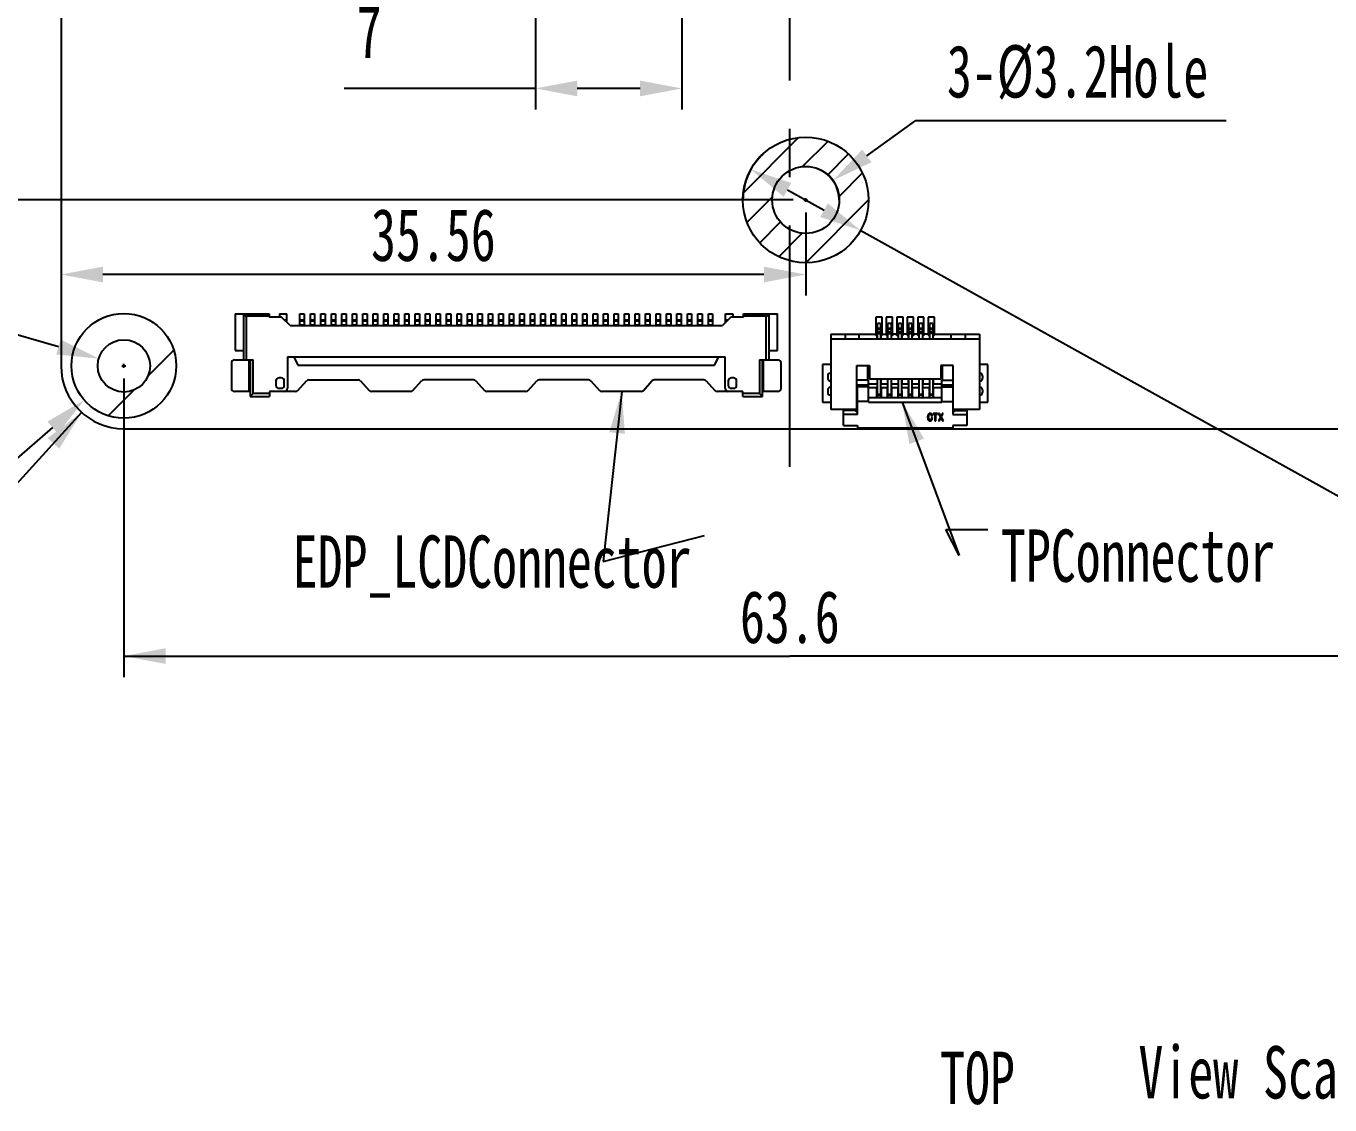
# Model space of a CAD drawing. Header units: millimetres. Extents: x 0 to 404, y 102 to 364.
# Drawn here: x 58.7 to 121, y 234 to 285.5 of the extents above; entities that cross this region are included whole.
import ezdxf

# ---------------------------------------------------------------- set-up
doc = ezdxf.new("R2010")
doc.units = ezdxf.units.MM
doc.header["$LTSCALE"] = 30.734
doc.header["$PDMODE"] = 3
doc.header["$PDSIZE"] = 0.3
doc.linetypes.add('CENTER', pattern=[0.6, 0.375, -0.075, 0.075, -0.075])
doc.layers.get('0').update_dxf_attribs({"linetype": 'CONTINUOUS'})
doc.layers.get('Defpoints').update_dxf_attribs({"linetype": 'CONTINUOUS'})
for name, color, linetype in [('02___PRT_ALL_AXES', 7, 'CONTINUOUS'), ('02__ASM_ALL_AXES', 7, 'CONTINUOUS'), ('03___PRT_ALL_CURVES', 7, 'CONTINUOUS')]:
    doc.layers.add(name, color=color, linetype=linetype)
doc.styles.get("Standard").update_dxf_attribs({"font": 'txt', "width": 0.7})
doc.dimstyles.new('DIMSTYLE_1', dxfattribs={"dimtxt": 2.5, "dimasz": 2, "dimexe": 1, "dimexo": 0.6, "dimtad": 1, "dimdsep": 46, "dimtxsty": 'STANDARD', "dimblk": '_FILLED', "dimblk1": '_FILLED', "dimblk2": '_FILLED', "dimcen": 0.09, "dimazin": 2, "dimtp": 0.01, "dimtm": 0.01, "dimtfac": 1, "dimtofl": 0, "dimtmove": 0, "dimatfit": 1, "dimldrblk": '_FILLED', "dimfxl": 1, "dimtolj": 1, "dimarcsym": 0})
doc.dimstyles.new('DIMSTYLE_2', dxfattribs={"dimtxt": 2.5, "dimasz": 2, "dimexe": 1, "dimexo": 0.6, "dimtad": 1, "dimdsep": 46, "dimtxsty": 'STANDARD', "dimblk": '_FILLED', "dimblk1": '_FILLED', "dimblk2": '_FILLED', "dimcen": 0.09, "dimazin": 2, "dimtp": 0.01, "dimtm": 0.01, "dimtfac": 1, "dimtofl": 0, "dimtmove": 0, "dimatfit": 3, "dimldrblk": '_FILLED', "dimfxl": 1, "dimtolj": 1, "dimarcsym": 0})
doc.dimstyles.new('DIMSTYLE_3', dxfattribs={"dimtxt": 2.5, "dimasz": 2, "dimexe": 1, "dimexo": 0.6, "dimtad": 1, "dimdsep": 46, "dimtxsty": 'STANDARD', "dimblk": '_FILLED', "dimblk1": '_FILLED', "dimblk2": '_FILLED', "dimcen": 0.09, "dimazin": 2, "dimtp": 0.01, "dimtm": 0.01, "dimtfac": 1, "dimtmove": 0, "dimatfit": 2, "dimldrblk": '_FILLED', "dimfxl": 1, "dimtolj": 1, "dimarcsym": 0})
doc.dimstyles.new('DIMSTYLE_4', dxfattribs={"dimtxt": 2.5, "dimasz": 2, "dimexe": 1, "dimexo": 0.6, "dimtad": 1, "dimdsep": 46, "dimtxsty": 'STANDARD', "dimblk": '_FILLED', "dimblk1": '_FILLED', "dimblk2": '_FILLED', "dimcen": 0.09, "dimazin": 2, "dimtp": 0.01, "dimtm": 0.01, "dimtfac": 1, "dimtofl": 0, "dimtmove": 0, "dimatfit": 3, "dimldrblk": '_FILLED', "dimfxl": 1, "dimtolj": 1, "dimarcsym": 0})
doc.dimstyles.get("Standard").update_dxf_attribs({"dimtxt": 2.5, "dimasz": 2, "dimexe": 1, "dimexo": 0.6, "dimtad": 1, "dimdsep": 46, "dimtxsty": 'STANDARD', "dimblk": '_FILLED', "dimblk1": '_FILLED', "dimblk2": '_FILLED', "dimcen": 0.09, "dimazin": 2, "dimtol": 1, "dimtp": 0.01, "dimtm": 0.01, "dimtfac": 1, "dimtofl": 0, "dimtmove": 0, "dimatfit": 3, "dimldrblk": '_FILLED', "dimfxl": 1, "dimtolj": 1, "dimarcsym": 0})

# ---------------------------------------------------------------- blocks, each defined once
blk = doc.blocks.new('_FILLED')
at = {"color": 0, "linetype": 'ByBlock'}
blk.add_solid([(0, 0), (-1, 0.1875), (-1, -0.1875)], dxfattribs=at)
blk = doc.blocks.new('*D1')
at = {"color": 0, "linetype": 'Continuous', "lineweight": -2, "transparency": 16777216}
for p, q in [((63.271, 269.266), (63.451, 269.266)), ((63.361, 269.176), (63.361, 269.356)), ((59.957, 266.323), (49.836, 257.574)), ((49.836, 257.574), (13.497, 257.574))]:
    blk.add_line(p, q, dxfattribs=at)
at = {"layer": 'Defpoints', "color": 0, "linetype": 'Continuous', "transparency": 16777216}
for p in [(65.253, 270.901), (61.47, 267.631)]:
    blk.add_point(p, dxfattribs=at)
at = {"color": 0, "linetype": 'Continuous', "lineweight": -2, "transparency": 16777216, "xscale": 2, "yscale": 2, "zscale": 2, "rotation": 40.84098803396186}
blk.add_blockref('_FILLED', (61.47, 267.631), dxfattribs=at)
at = {"color": 0, "linetype": 'Continuous', "transparency": 16777216, "insert": (49.211, 261.533), "char_height": 2.5, "attachment_point": 3, "line_spacing_factor": 0.9}
blk.add_mtext('\\A1;2-%%C5{\\fSimSun|b0|i0|c134|p2;Double-sided copper pad}', dxfattribs=at)
blk = doc.blocks.new('*D2')
at = {"color": 0, "linetype": 'Continuous', "lineweight": -2, "transparency": 16777216}
for p, q in [((48.559, 273.545), (33.742, 273.545)), ((60.239, 270.168), (48.559, 273.545)), ((63.271, 269.266), (63.451, 269.266)), ((63.361, 269.176), (63.361, 269.356))]:
    blk.add_line(p, q, dxfattribs=at)
at = {"layer": 'Defpoints', "color": 0, "linetype": 'Continuous', "transparency": 16777216}
for p in [(62.161, 269.613), (64.562, 268.919)]:
    blk.add_point(p, dxfattribs=at)
at = {"color": 0, "linetype": 'Continuous', "lineweight": -2, "transparency": 16777216, "xscale": 2, "yscale": 2, "zscale": 2, "rotation": 343.8775850336693}
blk.add_blockref('_FILLED', (62.161, 269.613), dxfattribs=at)
at = {"color": 0, "linetype": 'Continuous', "transparency": 16777216, "insert": (47.934, 277.503), "char_height": 2.5, "attachment_point": 3, "line_spacing_factor": 0.9}
blk.add_mtext('\\A1;2-%%C2.5{\\fSimSun|b0|i0|c134|p2;Hole}', dxfattribs=at)
blk = doc.blocks.new('*D3')
at = {"color": 2, "linetype": 'Continuous', "transparency": 16777216}
blk.add_line((61.344, 267.045), (48.785, 253.221), dxfattribs=at)
at = {"color": 2, "linetype": 'Continuous', "transparency": 16777216, "xscale": 2, "yscale": 2, "zscale": 2, "rotation": 47.74613092209999}
blk.add_blockref('_FILLED', (61.344, 267.045), dxfattribs=at)
at = {"color": 2, "linetype": 'Continuous', "transparency": 16777216, "insert": (51.179, 260.504), "char_height": 2.5, "width": 7, "attachment_point": 3, "rotation": 47.74613, "line_spacing_factor": 0.9}
blk.add_mtext('2-R3', dxfattribs=at)
blk = doc.blocks.new('*D4')
at = {"color": 0, "linetype": 'Continuous', "lineweight": -2, "transparency": 16777216}
for p, q in [((98.84, 279.293), (101.18, 280.982)), ((101.18, 280.982), (115.997, 280.982)), ((95.831, 277.186), (96.011, 277.186)), ((95.921, 277.096), (95.921, 277.276))]:
    blk.add_line(p, q, dxfattribs=at)
at = {"layer": 'Defpoints', "color": 0, "linetype": 'Continuous', "transparency": 16777216}
for p in [(97.219, 278.122), (94.624, 276.249)]:
    blk.add_point(p, dxfattribs=at)
at = {"color": 0, "linetype": 'Continuous', "lineweight": -2, "transparency": 16777216, "xscale": 2, "yscale": 2, "zscale": 2, "rotation": 215.8242676404829}
blk.add_blockref('_FILLED', (97.219, 278.122), dxfattribs=at)
at = {"color": 0, "linetype": 'Continuous', "transparency": 16777216, "insert": (108.901, 283.273), "char_height": 2.5, "attachment_point": 5, "line_spacing_factor": 0.9}
blk.add_mtext('\\A1;3-%%C3.2{\\fSimSun|b0|i0|c134|p2;Hole}', dxfattribs=at)
blk = doc.blocks.new('*D5')
at = {"color": 0, "linetype": 'Continuous', "lineweight": -2, "transparency": 16777216}
for p, q in [((95.047, 277.672), (96.795, 276.7)), ((98.544, 275.728), (127.692, 259.525)), ((127.692, 259.525), (164.03, 259.525))]:
    blk.add_line(p, q, dxfattribs=at)
at = {"layer": 'Defpoints', "color": 0, "linetype": 'Continuous', "transparency": 16777216}
for p in [(93.299, 278.644), (98.544, 275.728)]:
    blk.add_point(p, dxfattribs=at)
at = {"color": 0, "linetype": 'Continuous', "lineweight": -2, "transparency": 16777216, "xscale": 2, "yscale": 2, "zscale": 2}
for p, rotation in [((93.299, 278.644), 150.9304794878532), ((98.544, 275.728), 330.9304794878532)]:
    blk.add_blockref('_FILLED', p, dxfattribs=dict(at, rotation=rotation))
at = {"color": 0, "linetype": 'Continuous', "transparency": 16777216, "insert": (146.174, 261.817), "char_height": 2.5, "attachment_point": 5, "line_spacing_factor": 0.9}
blk.add_mtext('\\A1;3-%%C6{\\fSimSun|b0|i0|c134|p2;Double-sided copper pad}', dxfattribs=at)
blk = doc.blocks.new('*D8')
at = {"color": 2, "linetype": 'Continuous', "transparency": 16777216}
for p, q in [((77.001, 317.816), (55.226, 317.816)), ((56.226, 317.816), (56.226, 297.501)), ((56.226, 277.186), (56.226, 297.501)), ((95.321, 277.186), (55.226, 277.186))]:
    blk.add_line(p, q, dxfattribs=at)
at = {"color": 2, "linetype": 'Continuous', "transparency": 16777216, "xscale": 2, "yscale": 2, "zscale": 2}
for p, rotation in [((56.226, 317.816), 90), ((56.226, 277.186), 270)]:
    blk.add_blockref('_FILLED', p, dxfattribs=dict(at, rotation=rotation))
at = {"color": 2, "linetype": 'Continuous', "transparency": 16777216, "insert": (53.101, 297.914), "char_height": 2.5, "width": 8.75, "attachment_point": 2, "rotation": 90, "line_spacing_factor": 0.9}
blk.add_mtext('40.63', dxfattribs=at)
blk = doc.blocks.new('*D9')
at = {"color": 2, "linetype": 'Continuous', "transparency": 16777216}
for p, q in [((126.961, 269.916), (126.961, 254.407)), ((63.361, 268.666), (63.361, 254.407)), ((63.361, 255.407), (95.161, 255.407)), ((126.961, 255.407), (95.161, 255.407))]:
    blk.add_line(p, q, dxfattribs=at)
at = {"color": 2, "linetype": 'Continuous', "transparency": 16777216, "xscale": 2, "yscale": 2, "zscale": 2, "rotation": 180}
blk.add_blockref('_FILLED', (63.361, 255.407), dxfattribs=at)
at = {"color": 2, "linetype": 'Continuous', "transparency": 16777216, "xscale": 2, "yscale": 2, "zscale": 2}
blk.add_blockref('_FILLED', (126.961, 255.407), dxfattribs=at)
at = {"color": 2, "linetype": 'Continuous', "transparency": 16777216, "insert": (95.161, 258.532), "char_height": 2.5, "width": 7, "attachment_point": 2, "line_spacing_factor": 0.9}
blk.add_mtext('63.6', dxfattribs=at)
blk = doc.blocks.new('*D45')
at = {"color": 0, "linetype": 'Continuous', "lineweight": -2, "transparency": 16777216}
for p, q in [((83.011, 287.564), (83.011, 281.512)), ((90.011, 286.858), (90.011, 281.512)), ((83.011, 282.512), (73.876, 282.512)), ((88.011, 282.512), (85.011, 282.512))]:
    blk.add_line(p, q, dxfattribs=at)
at = {"layer": 'Defpoints', "color": 0, "linetype": 'Continuous', "transparency": 16777216}
for p in [(83.011, 288.164), (90.011, 287.458), (90.011, 282.512)]:
    blk.add_point(p, dxfattribs=at)
at = {"color": 0, "linetype": 'Continuous', "lineweight": -2, "transparency": 16777216, "xscale": 2, "yscale": 2, "zscale": 2, "rotation": 180}
blk.add_blockref('_FILLED', (83.011, 282.512), dxfattribs=at)
at = {"color": 0, "linetype": 'Continuous', "lineweight": -2, "transparency": 16777216, "xscale": 2, "yscale": 2, "zscale": 2}
blk.add_blockref('_FILLED', (90.011, 282.512), dxfattribs=at)
at = {"color": 0, "linetype": 'Continuous', "transparency": 16777216, "insert": (75.668, 286.47), "char_height": 2.5, "attachment_point": 3, "line_spacing_factor": 0.9}
blk.add_mtext('\\A1;7', dxfattribs=at)
blk = doc.blocks.new('*D47')
at = {"color": 0, "linetype": 'Continuous', "lineweight": -2, "transparency": 16777216}
for p, q in [((95.921, 276.586), (95.921, 272.628)), ((60.361, 274.824), (60.361, 272.628)), ((93.921, 273.628), (62.361, 273.628))]:
    blk.add_line(p, q, dxfattribs=at)
at = {"layer": 'Defpoints', "color": 0, "linetype": 'Continuous', "transparency": 16777216}
for p in [(95.921, 277.186), (60.361, 275.424), (60.361, 273.628)]:
    blk.add_point(p, dxfattribs=at)
at = {"color": 0, "linetype": 'Continuous', "lineweight": -2, "transparency": 16777216, "xscale": 2, "yscale": 2, "zscale": 2, "rotation": 180}
blk.add_blockref('_FILLED', (60.361, 273.628), dxfattribs=at)
at = {"color": 0, "linetype": 'Continuous', "lineweight": -2, "transparency": 16777216, "xscale": 2, "yscale": 2, "zscale": 2}
blk.add_blockref('_FILLED', (95.921, 273.628), dxfattribs=at)
at = {"color": 0, "linetype": 'Continuous', "transparency": 16777216, "insert": (78.141, 275.503), "char_height": 2.5, "attachment_point": 5}
blk.add_mtext('\\A1;35.56', dxfattribs=at)

msp = doc.modelspace()

# ---------------------------------------------------------------- linework, layer by layer
at = {"color": 7, "linetype": 'Continuous'}
for p, q in [((60.361, 304.266), (60.361, 269.266)), ((68.671, 271.746), (68.671, 269.996)), ((68.671, 271.746), (70.296, 271.746)), ((69.071, 271.746), (69.071, 269.546)), ((69.221, 269.546), (69.221, 271.646)), ((70.296, 271.646), (69.221, 271.646)), ((70.296, 271.746), (70.296, 271.596)), ((70.896, 271.596), (70.296, 271.596)), ((70.796, 271.746), (70.796, 271.596)), ((70.796, 271.746), (71.146, 271.746)), ((71.296, 271.196), (70.896, 271.596)), ((71.146, 271.446), (71.046, 271.446)), ((71.146, 271.346), (71.146, 271.746)), ((71.771, 271.746), (71.971, 271.746)), ((71.771, 271.196), (71.771, 271.746)), ((71.971, 271.446), (71.771, 271.446)), ((71.971, 271.746), (71.971, 271.196)), ((72.271, 271.746), (72.471, 271.746)), ((72.271, 271.196), (72.271, 271.746)), ((72.471, 271.446), (72.271, 271.446)), ((72.471, 271.746), (72.471, 271.196)), ((72.771, 271.746), (72.971, 271.746)), ((72.771, 271.196), (72.771, 271.746)), ((72.971, 271.446), (72.771, 271.446)), ((72.971, 271.746), (72.971, 271.196)), ((73.271, 271.746), (73.471, 271.746)), ((73.271, 271.196), (73.271, 271.746)), ((73.471, 271.446), (73.271, 271.446)), ((73.471, 271.746), (73.471, 271.196)), ((73.771, 271.746), (73.971, 271.746)), ((73.771, 271.196), (73.771, 271.746)), ((73.971, 271.446), (73.771, 271.446)), ((73.971, 271.746), (73.971, 271.196)), ((74.271, 271.746), (74.471, 271.746)), ((74.271, 271.196), (74.271, 271.746)), ((74.471, 271.446), (74.271, 271.446)), ((74.471, 271.746), (74.471, 271.196)), ((74.771, 271.746), (74.971, 271.746)), ((74.771, 271.196), (74.771, 271.746)), ((74.971, 271.446), (74.771, 271.446)), ((74.971, 271.746), (74.971, 271.196)), ((75.271, 271.746), (75.471, 271.746)), ((75.271, 271.196), (75.271, 271.746)), ((75.471, 271.446), (75.271, 271.446)), ((75.471, 271.746), (75.471, 271.196)), ((75.771, 271.746), (75.971, 271.746)), ((75.771, 271.196), (75.771, 271.746)), ((75.971, 271.446), (75.771, 271.446)), ((75.971, 271.746), (75.971, 271.196)), ((76.271, 271.746), (76.471, 271.746)), ((76.271, 271.196), (76.271, 271.746)), ((76.471, 271.446), (76.271, 271.446)), ((76.471, 271.746), (76.471, 271.196)), ((76.771, 271.746), (76.971, 271.746)), ((76.771, 271.196), (76.771, 271.746)), ((76.971, 271.446), (76.771, 271.446)), ((76.971, 271.746), (76.971, 271.196)), ((77.271, 271.746), (77.471, 271.746)), ((77.271, 271.196), (77.271, 271.746)), ((77.471, 271.446), (77.271, 271.446)), ((77.471, 271.746), (77.471, 271.196)), ((77.771, 271.746), (77.971, 271.746)), ((77.771, 271.196), (77.771, 271.746)), ((77.971, 271.446), (77.771, 271.446)), ((77.971, 271.746), (77.971, 271.196)), ((78.271, 271.746), (78.471, 271.746)), ((78.271, 271.196), (78.271, 271.746)), ((78.471, 271.446), (78.271, 271.446)), ((78.471, 271.746), (78.471, 271.196)), ((78.771, 271.746), (78.971, 271.746)), ((78.771, 271.196), (78.771, 271.746)), ((78.971, 271.446), (78.771, 271.446)), ((78.971, 271.746), (78.971, 271.196)), ((79.271, 271.746), (79.471, 271.746)), ((79.271, 271.196), (79.271, 271.746)), ((79.471, 271.446), (79.271, 271.446)), ((79.471, 271.746), (79.471, 271.196)), ((79.771, 271.746), (79.971, 271.746)), ((79.771, 271.196), (79.771, 271.746)), ((79.971, 271.446), (79.771, 271.446)), ((79.971, 271.746), (79.971, 271.196)), ((80.271, 271.746), (80.471, 271.746)), ((80.271, 271.196), (80.271, 271.746)), ((80.471, 271.446), (80.271, 271.446)), ((80.471, 271.746), (80.471, 271.196)), ((80.771, 271.746), (80.971, 271.746)), ((80.771, 271.196), (80.771, 271.746)), ((80.971, 271.446), (80.771, 271.446)), ((80.971, 271.746), (80.971, 271.196)), ((81.271, 271.746), (81.471, 271.746)), ((81.271, 271.196), (81.271, 271.746)), ((81.471, 271.446), (81.271, 271.446)), ((81.471, 271.746), (81.471, 271.196)), ((81.771, 271.746), (81.971, 271.746)), ((81.771, 271.196), (81.771, 271.746)), ((81.971, 271.446), (81.771, 271.446)), ((81.971, 271.746), (81.971, 271.196)), ((82.271, 271.746), (82.471, 271.746)), ((82.271, 271.196), (82.271, 271.746)), ((82.471, 271.446), (82.271, 271.446)), ((82.471, 271.746), (82.471, 271.196)), ((82.771, 271.746), (82.971, 271.746)), ((82.771, 271.196), (82.771, 271.746)), ((82.971, 271.446), (82.771, 271.446)), ((82.971, 271.746), (82.971, 271.196)), ((83.271, 271.746), (83.471, 271.746)), ((83.271, 271.196), (83.271, 271.746)), ((83.471, 271.446), (83.271, 271.446)), ((83.471, 271.746), (83.471, 271.196)), ((83.771, 271.746), (83.971, 271.746)), ((83.771, 271.196), (83.771, 271.746)), ((83.971, 271.446), (83.771, 271.446)), ((83.971, 271.746), (83.971, 271.196)), ((84.271, 271.746), (84.471, 271.746)), ((84.271, 271.196), (84.271, 271.746)), ((84.471, 271.446), (84.271, 271.446)), ((84.471, 271.746), (84.471, 271.196)), ((84.771, 271.746), (84.971, 271.746)), ((84.771, 271.196), (84.771, 271.746)), ((84.971, 271.446), (84.771, 271.446)), ((84.971, 271.746), (84.971, 271.196)), ((85.271, 271.746), (85.471, 271.746)), ((85.271, 271.196), (85.271, 271.746)), ((85.471, 271.446), (85.271, 271.446)), ((85.471, 271.746), (85.471, 271.196)), ((85.771, 271.746), (85.971, 271.746)), ((85.771, 271.196), (85.771, 271.746)), ((85.971, 271.446), (85.771, 271.446)), ((85.971, 271.746), (85.971, 271.196)), ((86.271, 271.746), (86.471, 271.746)), ((86.271, 271.196), (86.271, 271.746)), ((86.471, 271.446), (86.271, 271.446)), ((86.471, 271.746), (86.471, 271.196)), ((86.771, 271.746), (86.971, 271.746)), ((86.771, 271.196), (86.771, 271.746)), ((86.971, 271.446), (86.771, 271.446)), ((86.971, 271.746), (86.971, 271.196)), ((87.271, 271.746), (87.471, 271.746)), ((87.271, 271.196), (87.271, 271.746)), ((87.471, 271.446), (87.271, 271.446)), ((87.471, 271.746), (87.471, 271.196)), ((87.771, 271.746), (87.971, 271.746)), ((87.771, 271.196), (87.771, 271.746)), ((87.971, 271.446), (87.771, 271.446)), ((87.971, 271.746), (87.971, 271.196)), ((88.271, 271.746), (88.471, 271.746)), ((88.271, 271.196), (88.271, 271.746)), ((88.471, 271.446), (88.271, 271.446)), ((88.471, 271.746), (88.471, 271.196)), ((88.771, 271.746), (88.971, 271.746)), ((88.771, 271.196), (88.771, 271.746)), ((88.971, 271.446), (88.771, 271.446)), ((88.971, 271.746), (88.971, 271.196)), ((89.271, 271.746), (89.471, 271.746)), ((89.271, 271.196), (89.271, 271.746)), ((89.471, 271.446), (89.271, 271.446)), ((89.471, 271.746), (89.471, 271.196)), ((89.771, 271.746), (89.971, 271.746)), ((89.771, 271.196), (89.771, 271.746)), ((89.971, 271.446), (89.771, 271.446)), ((89.971, 271.746), (89.971, 271.196)), ((90.271, 271.746), (90.471, 271.746)), ((90.271, 271.196), (90.271, 271.746)), ((90.471, 271.446), (90.271, 271.446)), ((90.471, 271.746), (90.471, 271.196)), ((90.771, 271.746), (90.971, 271.746)), ((90.771, 271.196), (90.771, 271.746)), ((90.971, 271.446), (90.771, 271.446)), ((90.971, 271.746), (90.971, 271.196)), ((91.271, 271.746), (91.471, 271.746)), ((91.271, 271.196), (91.271, 271.746)), ((91.471, 271.446), (91.271, 271.446)), ((91.471, 271.746), (91.471, 271.196)), ((92.346, 271.596), (91.946, 271.196)), ((92.096, 271.746), (92.446, 271.746)), ((92.096, 271.346), (92.096, 271.746)), ((92.196, 271.446), (92.096, 271.446)), ((92.946, 271.596), (92.346, 271.596)), ((92.446, 271.746), (92.446, 271.596)), ((92.946, 271.746), (94.571, 271.746)), ((92.946, 271.596), (92.946, 271.746)), ((94.021, 271.646), (92.946, 271.646)), ((94.021, 271.646), (94.021, 269.546)), ((94.171, 269.546), (94.171, 271.746)), ((94.571, 269.996), (94.571, 271.746)), ((71.09, 271.403), (71.146, 271.403)), ((71.146, 271.374), (71.119, 271.374)), ((71.296, 271.196), (91.946, 271.196)), ((71.971, 271.396), (71.771, 271.396)), ((71.771, 271.226), (71.971, 271.226)), ((72.471, 271.396), (72.271, 271.396)), ((72.271, 271.226), (72.471, 271.226)), ((72.971, 271.396), (72.771, 271.396)), ((72.771, 271.226), (72.971, 271.226)), ((73.471, 271.396), (73.271, 271.396)), ((73.271, 271.226), (73.471, 271.226)), ((73.971, 271.396), (73.771, 271.396)), ((73.771, 271.226), (73.971, 271.226)), ((74.471, 271.396), (74.271, 271.396)), ((74.271, 271.226), (74.471, 271.226)), ((74.971, 271.396), (74.771, 271.396)), ((74.771, 271.226), (74.971, 271.226)), ((75.471, 271.396), (75.271, 271.396)), ((75.271, 271.226), (75.471, 271.226)), ((75.971, 271.396), (75.771, 271.396)), ((75.771, 271.226), (75.971, 271.226)), ((76.471, 271.396), (76.271, 271.396)), ((76.271, 271.226), (76.471, 271.226)), ((76.971, 271.396), (76.771, 271.396)), ((76.771, 271.226), (76.971, 271.226)), ((77.471, 271.396), (77.271, 271.396)), ((77.271, 271.226), (77.471, 271.226)), ((77.971, 271.396), (77.771, 271.396)), ((77.771, 271.226), (77.971, 271.226)), ((78.471, 271.396), (78.271, 271.396)), ((78.271, 271.226), (78.471, 271.226)), ((78.971, 271.396), (78.771, 271.396)), ((78.771, 271.226), (78.971, 271.226)), ((79.471, 271.396), (79.271, 271.396)), ((79.271, 271.226), (79.471, 271.226)), ((79.971, 271.396), (79.771, 271.396)), ((79.771, 271.226), (79.971, 271.226)), ((80.471, 271.396), (80.271, 271.396)), ((80.271, 271.226), (80.471, 271.226)), ((80.971, 271.396), (80.771, 271.396)), ((80.771, 271.226), (80.971, 271.226)), ((81.471, 271.396), (81.271, 271.396)), ((81.271, 271.226), (81.471, 271.226)), ((81.971, 271.396), (81.771, 271.396)), ((81.771, 271.226), (81.971, 271.226)), ((82.471, 271.396), (82.271, 271.396)), ((82.271, 271.226), (82.471, 271.226)), ((82.971, 271.396), (82.771, 271.396)), ((82.771, 271.226), (82.971, 271.226)), ((83.471, 271.396), (83.271, 271.396)), ((83.271, 271.226), (83.471, 271.226)), ((83.971, 271.396), (83.771, 271.396)), ((83.771, 271.226), (83.971, 271.226)), ((84.471, 271.396), (84.271, 271.396)), ((84.271, 271.226), (84.471, 271.226)), ((84.971, 271.396), (84.771, 271.396)), ((84.771, 271.226), (84.971, 271.226)), ((85.471, 271.396), (85.271, 271.396)), ((85.271, 271.226), (85.471, 271.226)), ((85.971, 271.396), (85.771, 271.396)), ((85.771, 271.226), (85.971, 271.226)), ((86.471, 271.396), (86.271, 271.396)), ((86.271, 271.226), (86.471, 271.226)), ((86.971, 271.396), (86.771, 271.396)), ((86.771, 271.226), (86.971, 271.226)), ((87.471, 271.396), (87.271, 271.396)), ((87.271, 271.226), (87.471, 271.226)), ((87.971, 271.396), (87.771, 271.396)), ((87.771, 271.226), (87.971, 271.226)), ((88.471, 271.396), (88.271, 271.396)), ((88.271, 271.226), (88.471, 271.226)), ((88.971, 271.396), (88.771, 271.396)), ((88.771, 271.226), (88.971, 271.226)), ((89.471, 271.396), (89.271, 271.396)), ((89.271, 271.226), (89.471, 271.226)), ((89.971, 271.396), (89.771, 271.396)), ((89.771, 271.226), (89.971, 271.226)), ((90.471, 271.396), (90.271, 271.396)), ((90.271, 271.226), (90.471, 271.226)), ((90.971, 271.396), (90.771, 271.396)), ((90.771, 271.226), (90.971, 271.226)), ((91.471, 271.396), (91.271, 271.396)), ((91.271, 271.226), (91.471, 271.226)), ((92.096, 271.403), (92.153, 271.403)), ((92.124, 271.374), (92.096, 271.374)), ((99.492, 271.286), (99.342, 271.286)), ((99.342, 271.002), (99.342, 271.286)), ((99.342, 271.066), (99.492, 271.066)), ((99.492, 271.002), (99.342, 271.002)), ((99.342, 270.536), (99.342, 271.002)), ((99.342, 270.88), (99.492, 270.88)), ((99.342, 270.826), (99.392, 270.876)), ((99.442, 270.876), (99.392, 270.876)), ((99.442, 270.876), (99.492, 270.826)), ((99.492, 271.286), (99.492, 270.536)), ((99.992, 271.286), (99.842, 271.286)), ((99.842, 271.002), (99.842, 271.286)), ((99.842, 271.066), (99.992, 271.066)), ((99.992, 271.002), (99.842, 271.002)), ((99.842, 270.536), (99.842, 271.002)), ((99.842, 270.88), (99.992, 270.88)), ((99.842, 270.826), (99.892, 270.876)), ((99.942, 270.876), (99.892, 270.876)), ((99.942, 270.876), (99.992, 270.826)), ((99.992, 271.286), (99.992, 270.536)), ((100.492, 271.286), (100.342, 271.286)), ((100.342, 271.066), (100.342, 271.286)), ((100.342, 271.065), (100.492, 271.066)), ((100.342, 271.065), (100.342, 271.002)), ((100.492, 271.002), (100.342, 271.002)), ((100.342, 270.536), (100.342, 271.002)), ((100.342, 270.88), (100.492, 270.88)), ((100.392, 270.876), (100.342, 270.826)), ((100.442, 270.876), (100.392, 270.876)), ((100.492, 270.826), (100.442, 270.876)), ((100.492, 271.286), (100.492, 270.536)), ((100.992, 271.286), (100.842, 271.286)), ((100.842, 270.536), (100.842, 271.286)), ((100.842, 271.066), (100.992, 271.065)), ((100.992, 271.002), (100.842, 271.002)), ((100.842, 270.88), (100.992, 270.88)), ((100.892, 270.876), (100.842, 270.826)), ((100.942, 270.876), (100.892, 270.876)), ((100.992, 270.826), (100.942, 270.876)), ((100.992, 271.286), (100.992, 270.536)), ((101.492, 271.286), (101.342, 271.286)), ((101.342, 271.066), (101.342, 271.286)), ((101.342, 271.065), (101.492, 271.066)), ((101.342, 271.065), (101.342, 271.002)), ((101.492, 271.002), (101.342, 271.002)), ((101.342, 270.536), (101.342, 271.002)), ((101.342, 270.88), (101.492, 270.88)), ((101.392, 270.876), (101.342, 270.826)), ((101.442, 270.876), (101.392, 270.876)), ((101.492, 270.826), (101.442, 270.876)), ((101.492, 271.286), (101.492, 270.536)), ((101.992, 271.286), (101.842, 271.286)), ((101.842, 271.066), (101.842, 271.286)), ((101.842, 271.065), (101.992, 271.066)), ((101.842, 271.065), (101.842, 271.002)), ((101.992, 271.002), (101.842, 271.002)), ((101.842, 270.536), (101.842, 271.002)), ((101.842, 270.88), (101.992, 270.88)), ((101.892, 270.876), (101.842, 270.826)), ((101.942, 270.876), (101.892, 270.876)), ((101.992, 270.826), (101.942, 270.876)), ((101.992, 271.286), (101.992, 270.536)), ((97.117, 270.786), (99.227, 270.786)), ((97.117, 270.786), (97.117, 267.186)), ((104.217, 270.536), (97.117, 270.536)), ((97.804, 270.786), (97.804, 270.536)), ((98.467, 270.536), (98.467, 270.786)), ((99.327, 270.686), (99.227, 270.786)), ((99.327, 270.536), (99.327, 270.686)), ((99.342, 270.816), (99.492, 270.816)), ((99.607, 270.786), (99.507, 270.686)), ((99.507, 270.686), (99.507, 270.536)), ((99.607, 270.786), (99.727, 270.786)), ((99.827, 270.686), (99.727, 270.786)), ((99.827, 270.536), (99.827, 270.686)), ((99.842, 270.816), (99.992, 270.816)), ((100.107, 270.786), (100.007, 270.686)), ((100.007, 270.686), (100.007, 270.536)), ((100.227, 270.786), (100.107, 270.786)), ((100.327, 270.686), (100.227, 270.786)), ((100.327, 270.686), (100.327, 270.536)), ((100.492, 270.816), (100.342, 270.816)), ((100.607, 270.786), (100.507, 270.686)), ((100.507, 270.686), (100.507, 270.536)), ((100.727, 270.786), (100.607, 270.786)), ((100.827, 270.686), (100.727, 270.786)), ((100.827, 270.536), (100.827, 270.686)), ((100.842, 270.816), (100.992, 270.816)), ((101.107, 270.786), (101.007, 270.686)), ((101.007, 270.536), (101.007, 270.686)), ((101.227, 270.786), (101.107, 270.786)), ((101.327, 270.686), (101.227, 270.786)), ((101.327, 270.686), (101.327, 270.536)), ((101.492, 270.816), (101.342, 270.816)), ((101.607, 270.786), (101.507, 270.686)), ((101.507, 270.536), (101.507, 270.686)), ((101.727, 270.786), (101.607, 270.786)), ((101.827, 270.686), (101.727, 270.786)), ((101.827, 270.686), (101.827, 270.536)), ((101.992, 270.816), (101.842, 270.816)), ((102.107, 270.786), (102.007, 270.686)), ((102.007, 270.536), (102.007, 270.686)), ((102.107, 270.786), (104.217, 270.786)), ((102.867, 270.536), (102.867, 270.786)), ((103.531, 270.786), (103.531, 270.536)), ((104.217, 270.786), (104.217, 267.186)), ((68.671, 269.996), (69.071, 269.996)), ((71.171, 269.696), (92.071, 269.696)), ((71.171, 269.696), (71.171, 268.196)), ((71.471, 269.696), (71.671, 269.296)), ((91.571, 269.296), (91.771, 269.696)), ((92.071, 268.196), (92.071, 269.696)), ((94.171, 269.996), (94.571, 269.996)), ((68.496, 269.396), (68.496, 268.196)), ((68.646, 269.546), (69.536, 269.546)), ((69.336, 269.546), (69.336, 268.046)), ((69.386, 269.546), (69.386, 267.796)), ((69.536, 267.946), (69.536, 269.546)), ((71.671, 269.296), (91.571, 269.296)), ((93.706, 269.546), (94.596, 269.546)), ((93.706, 269.546), (93.706, 267.946)), ((93.856, 267.796), (93.856, 269.546)), ((93.906, 268.046), (93.906, 269.546)), ((94.746, 268.196), (94.746, 269.396)), ((98.367, 269.286), (98.967, 269.286)), ((98.367, 267.186), (98.367, 269.286)), ((98.882, 268.586), (98.882, 269.286)), ((98.967, 269.286), (98.967, 268.636)), ((102.967, 269.286), (102.367, 269.286)), ((102.367, 269.286), (102.367, 268.636)), ((102.452, 268.586), (102.452, 269.286)), ((102.967, 267.186), (102.967, 269.286)), ((70.621, 268.546), (70.621, 268.346)), ((70.871, 268.696), (70.771, 268.696)), ((71.021, 268.346), (71.021, 268.546)), ((71.666, 268.095), (72.077, 268.547)), ((72.188, 268.596), (74.555, 268.596)), ((74.666, 268.547), (75.077, 268.095)), ((77.166, 268.095), (77.577, 268.547)), ((80.055, 268.596), (77.688, 268.596)), ((80.166, 268.547), (80.577, 268.095)), ((82.666, 268.095), (83.077, 268.547)), ((85.555, 268.596), (83.188, 268.596)), ((85.666, 268.547), (86.077, 268.095)), ((88.166, 268.095), (88.577, 268.547)), ((91.055, 268.596), (88.688, 268.596)), ((91.166, 268.547), (91.577, 268.095)), ((92.221, 268.546), (92.221, 268.346)), ((92.471, 268.696), (92.371, 268.696)), ((92.621, 268.346), (92.621, 268.546)), ((96.972, 268.786), (96.972, 268.68)), ((97.102, 268.916), (97.117, 268.916)), ((98.397, 268.586), (98.367, 268.556)), ((98.917, 268.586), (98.397, 268.586)), ((98.397, 268.363), (98.917, 268.363)), ((98.397, 266.936), (98.397, 268.363)), ((98.917, 267.535), (98.917, 268.586)), ((99.342, 268.386), (98.917, 268.386)), ((102.367, 268.636), (98.967, 268.636)), ((99.327, 268.636), (99.327, 268.386)), ((99.342, 267.755), (99.342, 268.636)), ((99.492, 268.636), (99.492, 267.755)), ((99.842, 268.386), (99.492, 268.386)), ((99.507, 268.636), (99.507, 268.386)), ((99.827, 268.636), (99.827, 268.386)), ((99.842, 267.755), (99.842, 268.636)), ((99.992, 268.636), (99.992, 267.755)), ((100.342, 268.386), (99.992, 268.386)), ((100.007, 268.636), (100.007, 268.386)), ((100.327, 268.636), (100.327, 268.386)), ((100.342, 267.755), (100.342, 268.636)), ((100.492, 268.636), (100.492, 267.755)), ((100.842, 268.386), (100.492, 268.386)), ((100.507, 268.636), (100.507, 268.386)), ((100.827, 268.386), (100.827, 268.636)), ((100.842, 267.755), (100.842, 268.636)), ((100.992, 268.636), (100.992, 267.755)), ((101.342, 268.386), (100.992, 268.386)), ((101.007, 268.386), (101.007, 268.636)), ((101.327, 268.636), (101.327, 268.386)), ((101.342, 267.755), (101.342, 268.636)), ((101.492, 268.636), (101.492, 267.755)), ((101.842, 268.386), (101.492, 268.386)), ((101.507, 268.636), (101.507, 268.386)), ((101.827, 268.636), (101.827, 268.386)), ((101.842, 267.755), (101.842, 268.636)), ((101.992, 268.636), (101.992, 267.755)), ((102.417, 268.386), (101.992, 268.386)), ((102.007, 268.636), (102.007, 268.386)), ((102.417, 268.586), (102.937, 268.586)), ((102.417, 267.535), (102.417, 268.586)), ((102.417, 268.363), (102.937, 268.363)), ((102.937, 268.586), (102.967, 268.556)), ((102.937, 268.363), (102.937, 266.936)), ((104.232, 268.916), (104.217, 268.916)), ((104.362, 268.786), (104.362, 268.68)), ((69.386, 268.046), (68.646, 268.046)), ((69.386, 267.796), (69.536, 267.946)), ((69.386, 267.796), (70.321, 267.796)), ((70.321, 267.946), (69.536, 267.946)), ((71.555, 268.046), (70.321, 268.046)), ((70.321, 268.046), (70.321, 267.796)), ((70.771, 268.196), (70.871, 268.196)), ((77.055, 268.046), (75.188, 268.046)), ((82.555, 268.046), (80.688, 268.046)), ((88.055, 268.046), (86.188, 268.046)), ((92.921, 268.046), (91.688, 268.046)), ((92.371, 268.196), (92.471, 268.196)), ((92.921, 267.796), (92.921, 268.046)), ((93.706, 267.946), (92.921, 267.946)), ((92.921, 267.796), (93.856, 267.796)), ((93.856, 267.796), (93.706, 267.946)), ((94.596, 268.046), (93.856, 268.046)), ((96.972, 268.102), (96.972, 267.996)), ((97.102, 267.866), (97.117, 267.866)), ((98.397, 268.036), (98.367, 268.036)), ((98.917, 268.264), (98.397, 268.264)), ((98.917, 268.236), (99.317, 268.236)), ((98.917, 267.755), (102.417, 267.755)), ((99.317, 267.755), (99.317, 268.236)), ((99.342, 268.086), (99.317, 268.086)), ((99.327, 268.086), (99.327, 267.755)), ((99.492, 267.904), (99.342, 267.904)), ((99.342, 267.866), (99.492, 267.866)), ((99.517, 268.086), (99.492, 268.086)), ((99.507, 268.086), (99.507, 267.755)), ((99.517, 268.236), (99.817, 268.236)), ((99.517, 268.236), (99.517, 267.755)), ((99.817, 267.755), (99.817, 268.236)), ((99.842, 268.086), (99.817, 268.086)), ((99.827, 268.086), (99.827, 267.755)), ((99.992, 267.904), (99.842, 267.904)), ((99.842, 267.866), (99.992, 267.866)), ((100.017, 268.086), (99.992, 268.086)), ((100.007, 268.086), (100.007, 267.755)), ((100.017, 268.236), (100.317, 268.236)), ((100.017, 268.236), (100.017, 267.755)), ((100.317, 268.236), (100.317, 267.755)), ((100.342, 268.086), (100.317, 268.086)), ((100.327, 268.086), (100.327, 267.755)), ((100.492, 267.904), (100.342, 267.904)), ((100.492, 267.866), (100.342, 267.866)), ((100.517, 268.086), (100.492, 268.086)), ((100.507, 268.086), (100.507, 267.755)), ((100.517, 268.236), (100.817, 268.236)), ((100.517, 267.755), (100.517, 268.236)), ((100.817, 268.236), (100.817, 267.755)), ((100.842, 268.086), (100.817, 268.086)), ((100.827, 267.755), (100.827, 268.086)), ((100.992, 267.904), (100.842, 267.904)), ((100.842, 267.866), (100.992, 267.866)), ((101.017, 268.086), (100.992, 268.086)), ((101.007, 267.755), (101.007, 268.086)), ((101.017, 268.236), (101.317, 268.236)), ((101.017, 267.755), (101.017, 268.236)), ((101.317, 268.236), (101.317, 267.755)), ((101.342, 268.086), (101.317, 268.086)), ((101.327, 268.086), (101.327, 267.755)), ((101.492, 267.904), (101.342, 267.904)), ((101.492, 267.866), (101.342, 267.866)), ((101.517, 268.086), (101.492, 268.086)), ((101.507, 268.086), (101.507, 267.755)), ((101.517, 268.236), (101.817, 268.236)), ((101.517, 267.755), (101.517, 268.236)), ((101.817, 268.236), (101.817, 267.755)), ((101.842, 268.086), (101.817, 268.086)), ((101.827, 268.086), (101.827, 267.755)), ((101.992, 267.904), (101.842, 267.904)), ((101.992, 267.866), (101.842, 267.866)), ((102.017, 268.086), (101.992, 268.086)), ((102.007, 268.086), (102.007, 267.755)), ((102.017, 268.236), (102.417, 268.236)), ((102.017, 267.755), (102.017, 268.236)), ((102.417, 268.264), (102.937, 268.264)), ((102.937, 268.036), (102.967, 268.036)), ((104.232, 267.866), (104.217, 267.866)), ((104.362, 268.102), (104.362, 267.996)), ((98.367, 267.186), (97.117, 267.186)), ((98.298, 267.136), (97.717, 267.136)), ((97.717, 266.416), (97.717, 267.136)), ((98.297, 267.186), (98.297, 267.136)), ((98.324, 267.094), (98.324, 267.186)), ((98.397, 267.031), (98.324, 267.094)), ((98.367, 267.666), (98.397, 267.666)), ((98.917, 267.557), (98.397, 267.557)), ((98.917, 267.535), (102.417, 267.535)), ((102.417, 267.557), (102.937, 267.557)), ((102.937, 267.666), (102.967, 267.666)), ((102.937, 267.031), (103.011, 267.094)), ((104.217, 267.186), (102.967, 267.186)), ((103.011, 267.094), (103.011, 267.186)), ((103.037, 267.136), (103.037, 267.186)), ((103.037, 267.136), (103.617, 267.136)), ((103.617, 267.136), (103.617, 266.416)), ((98.397, 266.936), (97.717, 266.936)), ((101.919, 266.87), (101.964, 266.87)), ((101.966, 266.784), (101.919, 266.784)), ((102.218, 266.995), (102.007, 266.995)), ((102.007, 266.995), (102.007, 266.956)), ((102.007, 266.956), (102.089, 266.956)), ((102.089, 266.956), (102.089, 266.645)), ((102.089, 266.645), (102.136, 266.645)), ((102.136, 266.956), (102.218, 266.956)), ((102.136, 266.645), (102.136, 266.956)), ((102.218, 266.956), (102.218, 266.995)), ((102.351, 266.829), (102.255, 266.645)), ((102.255, 266.645), (102.304, 266.645)), ((102.314, 266.995), (102.265, 266.995)), ((102.265, 266.995), (102.351, 266.829)), ((102.304, 266.645), (102.374, 266.788)), ((102.374, 266.868), (102.314, 266.995)), ((102.433, 266.995), (102.374, 266.868)), ((102.374, 266.788), (102.443, 266.645)), ((102.396, 266.829), (102.482, 266.995)), ((102.492, 266.645), (102.396, 266.829)), ((102.482, 266.995), (102.433, 266.995)), ((102.443, 266.645), (102.492, 266.645)), ((102.937, 266.936), (103.617, 266.936)), ((63.361, 266.266), (126.961, 266.266)), ((97.717, 266.416), (98.397, 266.416)), ((98.397, 266.416), (98.397, 266.286)), ((102.937, 266.286), (98.397, 266.286)), ((103.617, 266.416), (102.937, 266.416)), ((102.937, 266.416), (102.937, 266.286))]:
    msp.add_line(p, q, dxfattribs=at)
at = {"color": 40, "linetype": 'Continuous'}
for p, q in [((99.567, 271.586), (99.267, 271.586)), ((99.267, 271.586), (99.267, 270.746)), ((99.567, 270.746), (99.567, 271.586)), ((100.067, 271.586), (99.767, 271.586)), ((99.767, 271.586), (99.767, 270.746)), ((100.067, 270.746), (100.067, 271.586)), ((100.567, 271.586), (100.267, 271.586)), ((100.267, 271.586), (100.267, 270.746)), ((100.567, 270.746), (100.567, 271.586)), ((101.067, 271.586), (100.767, 271.586)), ((100.767, 271.586), (100.767, 270.746)), ((101.067, 270.746), (101.067, 271.586)), ((101.567, 271.586), (101.267, 271.586)), ((101.267, 271.586), (101.267, 270.746)), ((101.567, 270.746), (101.567, 271.586)), ((102.067, 271.586), (101.767, 271.586)), ((101.767, 271.586), (101.767, 270.746)), ((102.067, 270.746), (102.067, 271.586)), ((99.327, 270.686), (99.342, 270.686)), ((99.492, 270.686), (99.507, 270.686)), ((99.827, 270.686), (99.842, 270.686)), ((99.992, 270.686), (100.007, 270.686)), ((100.327, 270.686), (100.342, 270.686)), ((100.492, 270.686), (100.507, 270.686)), ((100.827, 270.686), (100.842, 270.686)), ((100.992, 270.686), (101.007, 270.686)), ((101.327, 270.686), (101.342, 270.686)), ((101.492, 270.686), (101.507, 270.686)), ((101.827, 270.686), (101.842, 270.686)), ((101.992, 270.686), (102.007, 270.686)), ((97.117, 269.336), (96.717, 269.336)), ((96.717, 269.336), (96.717, 267.536)), ((104.617, 269.336), (104.217, 269.336)), ((104.617, 267.536), (104.617, 269.336)), ((96.717, 267.536), (97.117, 267.536)), ((104.217, 267.536), (104.617, 267.536))]:
    msp.add_line(p, q, dxfattribs=at)
at = {"color": 2, "linetype": 'Continuous'}
for p, q in [((64.519, 268.795), (65.745, 270.02)), ((62.607, 266.883), (63.833, 268.108))]:
    msp.add_line(p, q, dxfattribs=at)
at = {"linetype": 'Continuous'}
for radius in [2.5, 1.25]:
    msp.add_circle((63.361, 269.266), radius, dxfattribs=at)
at = {"color": 2, "linetype": 'Continuous'}
for radius, start, end in [(3, 130.08144, 180), (1.6, 0, 70.79568)]:
    msp.add_arc((95.921, 277.186), radius, start, end, dxfattribs=at)
at = {"color": 7, "linetype": 'Continuous'}
for centre, radius, start, end in [((63.361, 269.266), 3, 180, 270), ((68.646, 269.396), 0.15, 90, 180), ((94.596, 269.396), 0.15, 0, 90), ((70.771, 268.546), 0.15, 90, 180), ((70.771, 268.346), 0.15, 180, 270), ((70.871, 268.546), 0.15, 0, 90), ((70.871, 268.346), 0.15, 270, 360), ((72.188, 268.446), 0.15, 90, 137.64745), ((74.555, 268.446), 0.15, 42.27369, 90), ((77.688, 268.446), 0.15, 90, 137.64745), ((80.055, 268.446), 0.15, 42.27369, 90), ((83.188, 268.446), 0.15, 90, 137.64745), ((85.555, 268.446), 0.15, 42.27369, 90), ((88.688, 268.446), 0.15, 90, 137.64745), ((91.055, 268.446), 0.15, 42.27369, 90), ((92.371, 268.546), 0.15, 90, 180), ((92.371, 268.346), 0.15, 180, 270), ((92.471, 268.546), 0.15, 0, 90), ((92.471, 268.346), 0.15, 270, 360), ((97.102, 268.786), 0.13, 90, 180), ((97.122, 268.68), 0.15, 180, 240.99745), ((96.962, 268.391), 0.18, 30.5471, 60.99745), ((104.372, 268.391), 0.18, 119.00255, 149.4529), ((104.232, 268.786), 0.13, 0, 90), ((104.212, 268.68), 0.15, 299.00255, 360), ((68.646, 268.196), 0.15, 180, 270), ((71.021, 268.196), 0.15, 270, 360), ((71.555, 268.196), 0.15, 270, 317.64745), ((75.188, 268.196), 0.15, 222.35255, 270), ((77.055, 268.196), 0.15, 270, 317.64745), ((80.688, 268.196), 0.15, 222.35255, 270), ((82.555, 268.196), 0.15, 270, 317.64745), ((86.188, 268.196), 0.15, 222.35255, 270), ((88.055, 268.196), 0.15, 270, 317.64745), ((91.688, 268.196), 0.15, 222.35255, 270), ((92.221, 268.196), 0.15, 180, 270), ((94.596, 268.196), 0.15, 270, 360), ((97.122, 268.102), 0.15, 119.00255, 180), ((97.102, 267.996), 0.13, 180, 270), ((96.962, 268.391), 0.18, 299.00255, 329.4529), ((104.372, 268.391), 0.18, 210.5471, 240.99745), ((104.232, 267.996), 0.13, 270, 360), ((104.212, 268.102), 0.15, 0, 60.99745)]:
    msp.add_arc(centre, radius, start, end, dxfattribs=at)
for centre, start_param, end_param in [((69.221, 271.796), -4.372552, -3.141593), ((94.021, 271.796), -3.141593, -1.910633)]:
    msp.add_ellipse(centre, major_axis=(0, 0.15), ratio=1, start_param=start_param, end_param=end_param, dxfattribs=at)
for points, knots in [([(98.324, 267.094), (98.317, 267.1), (98.306, 267.113), (98.299, 267.128), (98.298, 267.136)], [0, 0, 0, 0, 0.53881, 1, 1, 1, 1]), ([(103.011, 267.094), (103.018, 267.1), (103.029, 267.113), (103.036, 267.128), (103.037, 267.136)], [0, 0, 0, 0, 0.539244, 1, 1, 1, 1]), ([(101.862, 266.999), (101.858, 266.999), (101.849, 266.998), (101.837, 266.996), (101.825, 266.992), (101.813, 266.987), (101.803, 266.98), (101.793, 266.972), (101.783, 266.963), (101.775, 266.952), (101.767, 266.939), (101.76, 266.925), (101.754, 266.909), (101.749, 266.892), (101.746, 266.873), (101.743, 266.853), (101.742, 266.831), (101.741, 266.816), (101.741, 266.808)], [0, 0, 0, 0, 0.051433, 0.10144, 0.150162, 0.199067, 0.248465, 0.299297, 0.352168, 0.408159, 0.466723, 0.528898, 0.594828, 0.665275, 0.740533, 0.821389, 0.907795, 1, 1, 1, 1]), ([(101.741, 266.808), (101.741, 266.801), (101.741, 266.788), (101.743, 266.768), (101.746, 266.75), (101.75, 266.733), (101.754, 266.717), (101.76, 266.704), (101.767, 266.691), (101.776, 266.68), (101.785, 266.671), (101.794, 266.663), (101.804, 266.656), (101.814, 266.65), (101.825, 266.646), (101.836, 266.643), (101.848, 266.641), (101.856, 266.641), (101.86, 266.641)], [0, 0, 0, 0, 0.091805, 0.177658, 0.257528, 0.331477, 0.400931, 0.465663, 0.526606, 0.585082, 0.640951, 0.694387, 0.7464, 0.796705, 0.846982, 0.897003, 0.947818, 1, 1, 1, 1]), ([(101.79, 266.812), (101.79, 266.819), (101.791, 266.831), (101.791, 266.849), (101.793, 266.865), (101.795, 266.88), (101.798, 266.894), (101.801, 266.906), (101.805, 266.917), (101.809, 266.926), (101.815, 266.934), (101.82, 266.941), (101.826, 266.947), (101.832, 266.952), (101.839, 266.955), (101.846, 266.958), (101.854, 266.96), (101.859, 266.96), (101.862, 266.96)], [0, 0, 0, 0, 0.105955, 0.204099, 0.294162, 0.377155, 0.452901, 0.521711, 0.583611, 0.639943, 0.691894, 0.739967, 0.785682, 0.829477, 0.871653, 0.913489, 0.956108, 1, 1, 1, 1]), ([(101.86, 266.679), (101.857, 266.68), (101.853, 266.68), (101.845, 266.681), (101.838, 266.683), (101.832, 266.687), (101.826, 266.691), (101.82, 266.696), (101.815, 266.702), (101.809, 266.709), (101.805, 266.717), (101.801, 266.727), (101.798, 266.738), (101.795, 266.75), (101.793, 266.764), (101.791, 266.779), (101.791, 266.795), (101.79, 266.807), (101.79, 266.812)], [0, 0, 0, 0, 0.044921, 0.088269, 0.131381, 0.174525, 0.218495, 0.264383, 0.31249, 0.364037, 0.419598, 0.480916, 0.549113, 0.623833, 0.706338, 0.796021, 0.894002, 1, 1, 1, 1]), ([(101.86, 266.641), (101.863, 266.641), (101.87, 266.641), (101.881, 266.642), (101.89, 266.645), (101.9, 266.649), (101.909, 266.653), (101.918, 266.659), (101.926, 266.666), (101.934, 266.673), (101.941, 266.682), (101.948, 266.693), (101.953, 266.704), (101.958, 266.718), (101.961, 266.732), (101.964, 266.748), (101.966, 266.766), (101.966, 266.778), (101.966, 266.784)], [0, 0, 0, 0, 0.052567, 0.10374, 0.154127, 0.204567, 0.254739, 0.306073, 0.358985, 0.413741, 0.470665, 0.53104, 0.595592, 0.664753, 0.739137, 0.819611, 0.906579, 1, 1, 1, 1]), ([(101.919, 266.784), (101.919, 266.779), (101.919, 266.77), (101.918, 266.756), (101.917, 266.744), (101.915, 266.733), (101.912, 266.723), (101.909, 266.714), (101.906, 266.707), (101.901, 266.701), (101.896, 266.696), (101.892, 266.691), (101.887, 266.688), (101.882, 266.685), (101.876, 266.682), (101.871, 266.681), (101.866, 266.68), (101.862, 266.679), (101.86, 266.679)], [0, 0, 0, 0, 0.109636, 0.210401, 0.302561, 0.385341, 0.460717, 0.528302, 0.589201, 0.644243, 0.695407, 0.743791, 0.789445, 0.833051, 0.875791, 0.917249, 0.958692, 1, 1, 1, 1]), ([(101.964, 266.87), (101.964, 266.875), (101.965, 266.884), (101.964, 266.899), (101.962, 266.912), (101.959, 266.924), (101.955, 266.936), (101.95, 266.946), (101.944, 266.956), (101.937, 266.965), (101.929, 266.973), (101.921, 266.98), (101.912, 266.986), (101.903, 266.991), (101.894, 266.994), (101.883, 266.997), (101.873, 266.998), (101.866, 266.999), (101.862, 266.999)], [0, 0, 0, 0, 0.080231, 0.155761, 0.227412, 0.29567, 0.360712, 0.423574, 0.484834, 0.5452, 0.604535, 0.661478, 0.717504, 0.772702, 0.827615, 0.883625, 0.940878, 1, 1, 1, 1]), ([(101.862, 266.96), (101.864, 266.96), (101.869, 266.96), (101.875, 266.959), (101.881, 266.957), (101.887, 266.954), (101.892, 266.951), (101.897, 266.947), (101.901, 266.943), (101.905, 266.937), (101.908, 266.931), (101.911, 266.925), (101.914, 266.917), (101.916, 266.909), (101.917, 266.9), (101.919, 266.891), (101.919, 266.88), (101.919, 266.873), (101.919, 266.87)], [0, 0, 0, 0, 0.057855, 0.111948, 0.164217, 0.214842, 0.265029, 0.31544, 0.366976, 0.420992, 0.477774, 0.538215, 0.602949, 0.671635, 0.745549, 0.825227, 0.909559, 1, 1, 1, 1])]:
    msp.add_open_spline(points, degree=3, knots=knots, dxfattribs=at)
at = {"layer": '02___PRT_ALL_AXES', "color": 7, "linetype": 'Continuous'}
msp.add_circle((95.921, 277.186), 1.6, dxfattribs=at)
at = {"layer": '02___PRT_ALL_AXES', "linetype": 'Continuous'}
msp.add_circle((63.361, 269.266), 1.25, dxfattribs=at)
at = {"layer": '02__ASM_ALL_AXES', "color": 2, "linetype": 'CENTER'}
msp.add_line((95.161, 264.447), (95.161, 327.937), dxfattribs=at)
at = {"layer": '03___PRT_ALL_CURVES', "color": 2, "linetype": 'Continuous'}
for p, q in [((92.941, 277.528), (95.58, 280.166)), ((95.773, 278.779), (96.985, 279.991)), ((96.969, 278.395), (97.961, 279.386)), ((97.512, 277.357), (98.63, 278.475)), ((93.116, 276.122), (94.328, 277.334)), ((95.921, 274.186), (98.921, 277.186)), ((93.721, 275.147), (94.712, 276.138)), ((94.632, 274.477), (95.75, 275.595))]:
    msp.add_line(p, q, dxfattribs=at)
at = {"layer": '03___PRT_ALL_CURVES', "color": 40, "linetype": 'Continuous'}
for radius in [3, 1.6]:
    msp.add_circle((95.921, 277.186), radius, dxfattribs=at)

# ---------------------------------------------------------------- texts
at = {"color": 2, "linetype": 'Continuous', "char_height": 2.5, "line_spacing_factor": 0.9}
for s, insert, width, attachment_point in [('TP{\\fSimSun|b0|i0|c134|p2;Connector}', (105.242, 261.455), 14.79398, 1), ('EDP_LCD{\\fSimSun|b0|i0|c134|p2;Connector}', (90.468, 261.171), 19.93977, 3), ('{\\fSimSun|b0|i0|c134|p2;View Scale：} 1:1', (111.806, 236.786), 71.84756, 1), ('TOP', (102.335, 236.519), 5.25, 1)]:
    msp.add_mtext(s, dxfattribs=dict(at, insert=insert, width=width, attachment_point=attachment_point))

# ---------------------------------------------------------------- dimensions: what is measured, and where the dimension line sits
at = {"color": 2, "linetype": 'Continuous'}
dim = msp.add_linear_dim(base=(56.226, 317.816), p1=(95.921, 277.186), p2=(77.601, 317.816), angle=90, dimstyle='DIMSTYLE_4', dxfattribs=at)
dim.commit()
dim.dimension.update_dxf_attribs({"geometry": '*D8', "text_midpoint": (56.226, 297.968), "dimtype": 160})
for base, p1, p2, picture, middle in [((90.011, 282.512), (83.011, 288.164), (90.011, 287.458), '*D45', (75.084, 282.512)), ((60.361, 273.628), (95.921, 277.186), (60.361, 275.424), '*D47', (78.141, 273.628)), ((126.961, 255.407), (63.361, 269.266), (126.961, 270.516), '*D9', (95.161, 255.407))]:
    dim = msp.add_linear_dim(base=base, p1=p1, p2=p2, dimstyle='DIMSTYLE_4', dxfattribs=at)
    dim.commit()
    dim.dimension.update_dxf_attribs({"geometry": picture, "text_midpoint": middle, "dimtype": 160})
for p1, p2, text, dimstyle, picture, middle in [((94.624, 276.249), (97.219, 278.122), '3-%%C<>{\\fSimSun|b0|i0|c134|p2;Hole}', 'DIMSTYLE_1', '*D4', (108.901, 280.982)), ((93.299, 278.644), (98.544, 275.728), '3-%%C<>{\\fSimSun|b0|i0|c134|p2;Double-sided copper pad}', 'DIMSTYLE_3', '*D5', (146.174, 259.525)), ((64.562, 268.919), (62.161, 269.613), '2-%%C<>{\\fSimSun|b0|i0|c134|p2;Hole}', 'DIMSTYLE_1', '*D2', (40.838, 273.545)), ((65.253, 270.901), (61.47, 267.631), '2-%%C<>{\\fSimSun|b0|i0|c134|p2;Double-sided copper pad}', 'DIMSTYLE_1', '*D1', (31.354, 257.574))]:
    dim = msp.add_diameter_dim_2p(p1=p1, p2=p2, text=text, dimstyle=dimstyle, override={"dimtih": 1, "dimtoh": 1, "dimpost": '<>'}, dxfattribs=at)
    dim.commit()
    dim.dimension.update_dxf_attribs({"geometry": picture, "text_midpoint": middle, "dimtype": 163})
dim = msp.add_radius_dim(center=(63.361, 269.266), mpoint=(61.344, 267.045), text='2-R<>', dimstyle='DIMSTYLE_2', override={"dimpost": '<>'}, dxfattribs=at)
dim.commit()
dim.dimension.update_dxf_attribs({"geometry": '*D3', "text_midpoint": (51.139, 255.812), "dimtype": 164})

# ---------------------------------------------------------------- leaders
at = {"color": 2, "linetype": 'Continuous', "annotation_type": 0, "has_hookline": 1}
for points, hookline_direction, text_width in [([(87.132, 268.046), (86.241, 259.921), (91.093, 261.171)], 1, 23.405), ([(100.525, 267.535), (103.242, 260.205), (102.617, 261.455), (104.617, 261.455)], 0, 14.655)]:
    msp.add_leader(points, dimstyle='STANDARD', override={"dimtad": 0}, dxfattribs=dict(at, hookline_direction=hookline_direction, text_width=text_width))

doc.saveas('drawing.dxf')
